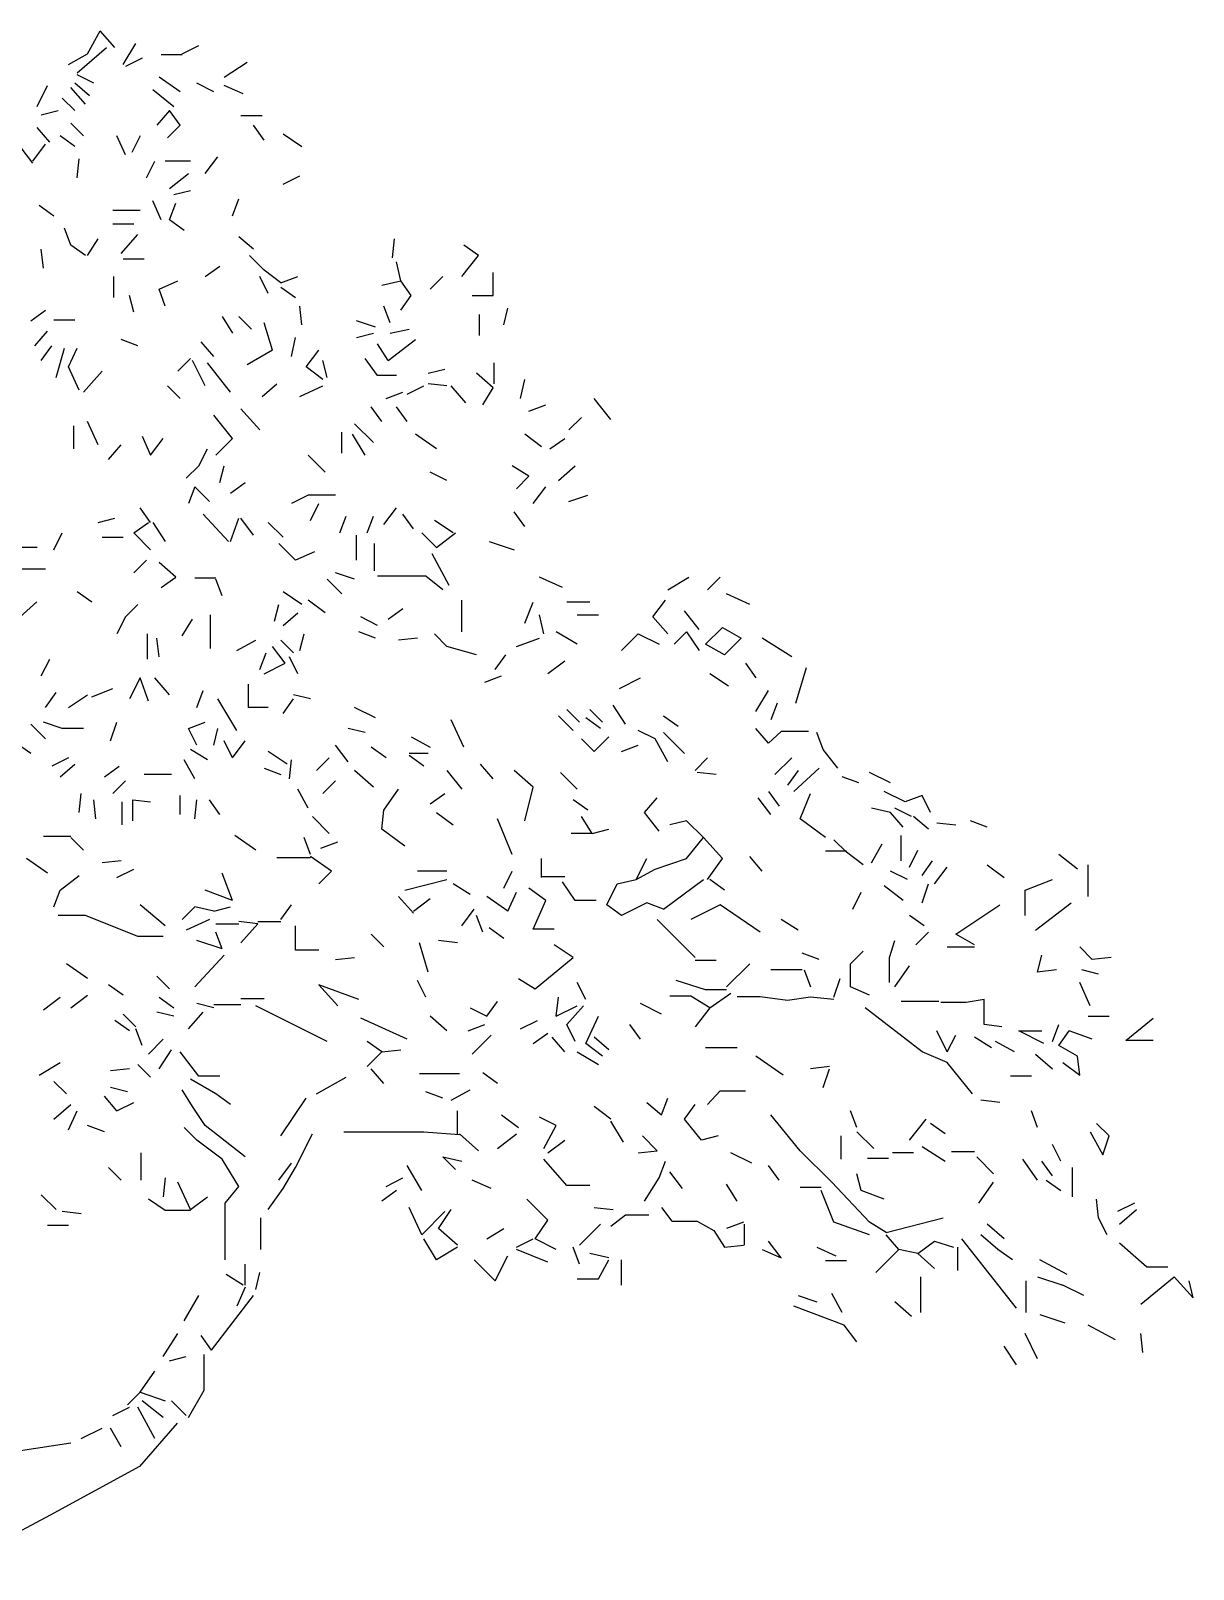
# Model space of a CAD drawing. Header units: inches. Extents: x 23 to 215, y 9 to 133.
# Drawn here: x 140.8 to 214.5, y 34.1 to 131.7 of the extents above; entities that cross this region are included whole.
import ezdxf

# ---------------------------------------------------------------- set-up
doc = ezdxf.new("R2010")
doc.units = ezdxf.units.IN
doc.header["$MEASUREMENT"] = 0
doc.layers.add('Standard', color=7, linetype='Continuous')

# ---------------------------------------------------------------- blocks, each defined once
blk = doc.blocks.new('A$C43622B4E')
at = {"layer": 'Standard', "color": 3, "linetype": 'Continuous'}
for p, q in [((121.867, 120.852), (122.667, 122.319)), ((123.6, 121.252), (122.667, 122.319)), ((121.2, 119.652), (123.067, 121.252)), ((124.133, 120.185), (124.933, 121.519)), ((127.867, 120.852), (128.933, 121.385)), ((120.667, 120.185), (121.867, 120.852)), ((125.333, 120.585), (124.267, 120.052)), ((127.867, 120.785), (126.533, 120.785)), ((130.533, 119.385), (132, 120.319)), ((122.267, 118.985), (121.2, 119.519)), ((127.733, 118.452), (126.4, 119.385)), ((118.667, 117.519), (119.333, 118.852)), ((121.733, 117.652), (120.8, 118.719)), ((122, 118.185), (121.067, 118.985)), ((126, 118.585), (127.333, 117.519)), ((129.867, 118.452), (128.8, 118.985)), ((131.733, 118.319), (130.533, 118.852)), ((118.933, 116.985), (120, 117.252)), ((121.067, 117.252), (120.267, 118.052)), ((127.067, 117.252), (126.267, 116.319)), ((127.733, 116.319), (127.067, 117.252)), ((119.467, 115.252), (118.667, 116.185)), ((121.6, 115.652), (120.8, 116.452)), ((126.933, 115.519), (127.733, 116.319)), ((132.933, 116.919), (131.6, 116.919)), ((133.067, 115.385), (132.4, 116.319)), ((121.067, 114.985), (120.133, 115.652)), ((124.267, 114.452), (123.733, 115.652)), ((125.2, 115.652), (124.667, 114.585)), ((134.267, 115.785), (135.467, 114.985)), ((118.4, 113.919), (117.6, 114.985)), ((118.4, 114.052), (119.2, 115.119)), ((129.333, 113.252), (130.133, 114.319)), ((121.2, 112.985), (121.333, 114.185)), ((125.6, 112.985), (126.133, 114.052)), ((128.4, 114.052), (126.8, 114.052)), ((127.067, 112.319), (128.267, 113.252)), ((134.267, 112.585), (135.333, 113.119)), ((126.533, 110.319), (126, 111.519)), ((127.067, 110.319), (127.467, 111.385)), ((127.333, 111.919), (128.4, 112.185)), ((131.067, 110.585), (131.467, 111.652)), ((118.8, 111.252), (119.733, 110.585)), ((125.2, 110.919), (123.467, 110.919)), ((120.8, 108.719), (120.4, 109.785)), ((124.8, 110.052), (123.467, 110.052)), ((124, 108.185), (125.067, 109.385)), ((128, 109.652), (127.067, 110.319)), ((119.067, 107.252), (118.933, 108.452)), ((121.733, 108.052), (120.8, 108.719)), ((121.867, 108.052), (122.533, 109.119)), ((132.4, 108.452), (131.467, 109.252)), ((141.2, 107.919), (141.333, 109.119)), ((146.667, 108.052), (145.733, 108.719)), ((124.133, 107.852), (125.467, 107.852)), ((133.067, 107.119), (132.133, 108.052)), ((141.733, 106.452), (141.467, 107.652)), ((145.6, 106.719), (146.667, 108.052)), ((123.533, 105.385), (123.533, 106.719)), ((126.4, 105.919), (127.6, 106.452)), ((129.333, 106.719), (130.267, 107.385)), ((133.333, 105.652), (132.8, 106.719)), ((134.133, 106.319), (133.067, 107.119)), ((134.133, 106.319), (135.2, 106.719)), ((140.533, 106.185), (141.733, 106.452)), ((142.4, 105.519), (141.733, 106.452)), ((143.6, 105.919), (144.4, 106.719)), ((147.6, 105.519), (147.6, 106.985)), ((124.8, 104.452), (124.533, 105.519)), ((126.8, 104.852), (126.4, 105.919)), ((134.133, 106.052), (135.067, 105.385)), ((141.733, 104.585), (142.4, 105.519)), ((146.267, 105.519), (147.6, 105.519)), ((118.267, 103.919), (119.2, 104.585)), ((135.467, 103.652), (135.333, 104.852)), ((141.067, 103.785), (140.667, 104.852)), ((148.267, 103.652), (148.533, 104.719)), ((119.733, 103.985), (121.067, 103.985)), ((130.4, 104.185), (131.067, 103.119)), ((132.267, 103.385), (131.467, 104.185)), ((133.6, 102.052), (133.067, 103.785)), ((140.133, 103.519), (138.933, 103.919)), ((146.733, 102.985), (146.733, 104.319)), ((118.533, 102.319), (119.333, 103.252)), ((125.067, 102.319), (124, 102.719)), ((129.867, 101.652), (129.067, 102.585)), ((134.8, 101.652), (135.067, 102.852)), ((138.933, 102.852), (140, 103.119)), ((140.933, 101.385), (142.667, 102.719)), ((141.067, 103.119), (142.267, 103.385)), ((118.933, 101.385), (119.6, 102.319)), ((119.867, 100.319), (120.4, 102.185)), ((120.667, 100.985), (121.2, 102.185)), ((133.6, 102.052), (132, 101.119)), ((135.733, 100.985), (136.533, 102.052)), ((140.933, 101.385), (140.267, 102.452)), ((121.333, 99.519), (120.667, 100.985)), ((121.6, 99.385), (122.8, 100.719)), ((127.6, 100.719), (128.4, 101.519)), ((129.333, 99.785), (128.533, 101.385)), ((130.933, 99.385), (129.467, 101.252)), ((136.8, 100.185), (135.733, 100.985)), ((137.067, 100.319), (136.8, 101.385)), ((140.267, 100.452), (139.467, 101.519)), ((143.467, 100.585), (144.533, 100.852)), ((147.6, 99.652), (146.533, 100.585)), ((147.667, 99.919), (147.667, 101.252)), ((127.733, 98.985), (126.933, 99.785)), ((132.933, 99.119), (133.867, 99.919)), ((135.333, 99.119), (136.8, 99.785)), ((141.467, 100.452), (140.267, 100.452)), ((142.133, 99.252), (143.2, 99.785)), ((144.667, 99.785), (143.467, 99.919)), ((145.867, 98.719), (144.933, 99.785)), ((146.933, 98.585), (147.6, 99.652)), ((149.333, 98.985), (149.6, 100.185)), ((140.8, 98.985), (141.867, 99.385)), ((155.067, 97.652), (154, 98.985)), ((131.067, 96.452), (129.867, 97.919)), ((132.8, 96.985), (131.6, 98.319)), ((140.533, 97.519), (139.867, 98.452)), ((142.133, 97.519), (141.467, 98.452)), ((149.867, 98.185), (150.933, 98.585)), ((152.4, 96.985), (153.2, 97.785)), ((121, 95.785), (121, 97.252)), ((122.533, 96.052), (121.867, 97.519)), ((138, 95.519), (138, 96.852)), ((139.467, 95.385), (138.667, 96.719)), ((140, 96.185), (138.8, 97.385)), ((144, 95.785), (142.667, 96.719)), ((150.667, 95.919), (149.6, 96.719)), ((123.2, 95.119), (124, 96.052)), ((125.333, 96.585), (125.867, 95.385)), ((125.867, 95.385), (126.667, 96.452)), ((128.933, 94.719), (129.467, 95.785)), ((130, 95.385), (131.067, 96.452)), ((151.2, 95.785), (152.133, 96.452)), ((128.133, 93.919), (128.933, 94.719)), ((130.267, 93.652), (130.533, 94.719)), ((136.933, 94.319), (135.867, 95.385)), ((149.867, 94.052), (148.8, 94.719)), ((151.733, 93.785), (152.8, 94.719)), ((144.667, 93.785), (143.6, 94.319)), ((149.067, 93.252), (149.867, 94.052)), ((128.667, 93.385), (128.267, 92.319)), ((129.6, 92.452), (128.667, 93.385)), ((130.933, 92.985), (131.867, 93.652)), ((135.867, 92.852), (134.8, 92.319)), ((137.6, 92.852), (135.867, 92.852)), ((150.133, 92.319), (150.933, 93.385)), ((152.4, 92.452), (153.6, 92.852)), ((125.867, 91.119), (125.2, 92.052)), ((136, 91.252), (136.533, 92.319)), ((140.667, 90.985), (141.467, 92.052)), ((149.6, 90.852), (148.933, 91.785)), ((122.533, 91.119), (123.6, 91.385)), ((124.8, 90.452), (125.733, 91.119)), ((126, 91.119), (126.8, 89.919)), ((130.8, 89.919), (129.2, 91.652)), ((130.933, 89.919), (131.467, 91.385)), ((132.4, 90.319), (131.6, 91.385)), ((134.267, 90.185), (133.333, 91.119)), ((137.867, 90.452), (138.267, 91.519)), ((139.6, 90.452), (140, 91.519)), ((142.533, 90.719), (141.867, 91.652)), ((145.067, 90.452), (143.867, 91.252)), ((119.733, 89.385), (120.267, 90.452)), ((122.8, 90.185), (124.133, 90.185)), ((125.867, 89.385), (124.8, 90.452)), ((138.933, 88.719), (138.933, 90.319)), ((144, 89.519), (143.067, 90.452)), ((144, 89.519), (145.2, 90.452)), ((147.333, 89.919), (148.933, 89.385)), ((118.667, 89.519), (117.2, 89.519)), ((135.067, 88.719), (134, 89.785)), ((136.267, 89.252), (135.067, 88.719)), ((140.067, 88.052), (140.067, 89.785)), ((144.8, 87.119), (143.733, 89.119)), ((117.333, 88.185), (119.2, 88.185)), ((124.8, 87.919), (125.6, 88.719)), ((127.467, 87.652), (126.4, 88.585)), ((138.8, 87.519), (137.6, 87.919)), ((126.533, 86.985), (127.467, 87.652)), ((130, 87.585), (128.667, 87.585)), ((130.4, 86.452), (130, 87.519)), ((138, 86.585), (137.067, 87.519)), ((143.333, 87.719), (140.267, 87.719)), ((144.4, 86.852), (143.333, 87.719)), ((152, 86.985), (150.533, 87.652)), ((158.667, 86.852), (160, 87.652)), ((161.2, 86.852), (162, 87.652)), ((116.928, 84.533), (118.643, 86.077)), ((122.133, 86.052), (121.2, 86.719)), ((124.267, 85.119), (125.067, 85.919)), ((133.733, 84.852), (134, 85.919)), ((135.467, 85.919), (134.267, 86.719)), ((136.933, 85.385), (135.867, 86.185)), ((145.6, 84.185), (145.6, 86.185)), ((149.6, 84.719), (150.133, 86.052)), ((153.733, 86.052), (152.267, 86.052)), ((157.733, 85.119), (158.533, 86.185)), ((163.867, 85.919), (162.4, 86.585)), ((124.267, 85.119), (123.733, 84.052)), ((127.867, 83.919), (128.533, 84.985)), ((129.667, 83.119), (129.667, 85.252)), ((134.267, 84.585), (135.2, 85.385)), ((140.267, 84.585), (139.2, 85.119)), ((140.933, 84.985), (141.867, 85.652)), ((150.8, 84.052), (150.533, 85.252)), ((152.933, 85.252), (154.267, 85.252)), ((158.667, 84.052), (157.733, 85.119)), ((160.667, 84.319), (159.733, 85.519)), ((125.667, 82.452), (125.667, 84.052)), ((135.333, 82.985), (135.6, 84.052)), ((140.133, 83.785), (139.067, 84.185)), ((144.667, 83.252), (143.867, 84.052)), ((152.933, 83.385), (151.6, 84.185)), ((155.733, 82.985), (156.8, 84.052)), ((156.8, 84.052), (158.133, 83.385)), ((159.067, 83.385), (159.867, 84.185)), ((159.867, 84.185), (160.667, 82.985)), ((161.067, 83.385), (162.133, 84.452)), ((162.133, 84.452), (163.333, 83.785)), ((126.4, 82.585), (126.267, 83.785)), ((131.333, 82.985), (132.533, 83.652)), ((134.4, 82.185), (133.6, 83.252)), ((134.933, 82.852), (134.133, 83.652)), ((142.8, 83.785), (141.6, 83.652)), ((146.533, 82.719), (144.667, 83.252)), ((149.067, 83.252), (150.533, 83.785)), ((162.267, 82.719), (161.067, 83.385)), ((163.333, 83.785), (162.267, 82.719)), ((166.533, 82.585), (164.667, 83.785)), ((118.933, 81.385), (119.467, 82.452)), ((132.8, 81.785), (133.2, 82.852)), ((133.067, 81.519), (134.4, 82.185)), ((135.2, 81.519), (134.667, 82.585)), ((147.733, 81.785), (148.4, 82.719)), ((152.133, 82.319), (151.067, 81.519)), ((163.6, 82.185), (164.267, 81.252)), ((125.2, 81.252), (124.533, 79.919)), ((125.733, 79.785), (125.2, 81.252)), ((127.067, 80.185), (126.133, 81.252)), ((147.067, 80.985), (148.133, 81.385)), ((155.6, 80.585), (156.933, 81.252)), ((162.533, 80.719), (161.333, 81.519)), ((166.8, 79.652), (167.467, 81.919)), ((119.2, 79.385), (119.867, 80.319)), ((120.667, 79.385), (121.867, 80.185)), ((122.133, 80.052), (123.467, 80.585)), ((128.8, 79.385), (129.2, 80.452)), ((132.067, 79.385), (132.067, 80.852)), ((136, 79.919), (134.933, 80.185)), ((164.267, 79.119), (165.067, 80.452)), ((131.333, 77.919), (130.133, 79.919)), ((133.333, 79.385), (132.067, 79.385)), ((134.267, 78.985), (134.933, 79.919)), ((140.133, 78.719), (138.8, 79.385)), ((153.067, 78.452), (152.267, 79.252)), ((153.733, 79.252), (154.533, 78.452)), ((156, 78.319), (155.2, 79.519)), ((165.6, 79.652), (165.2, 78.585)), ((119.2, 77.385), (118.267, 78.319)), ((120.267, 78.052), (119.067, 78.452)), ((123.333, 77.252), (123.733, 78.452)), ((128.267, 78.052), (129.333, 78.452)), ((145.733, 76.852), (144.933, 78.585)), ((152.667, 77.919), (151.733, 78.852)), ((154.4, 78.052), (153.467, 78.719)), ((158.4, 78.852), (159.333, 78.185)), ((121.6, 78.052), (120.267, 78.052)), ((128.8, 76.985), (128.267, 78.052)), ((129.867, 76.985), (130.133, 78.052)), ((131.067, 76.185), (130.533, 77.252)), ((131.067, 76.185), (131.867, 77.252)), ((139.467, 77.785), (138.4, 78.052)), ((142.4, 77.519), (143.6, 76.852)), ((154, 76.585), (153.2, 77.385)), ((154, 76.585), (154.933, 77.519)), ((157.867, 77.385), (156.8, 77.919)), ((158.667, 75.919), (157.867, 77.385)), ((159.733, 76.452), (158.4, 77.785)), ((165.067, 77.119), (164.267, 78.052)), ((165.867, 77.852), (165.067, 77.119)), ((167.6, 77.852), (165.867, 77.852)), ((168.533, 76.719), (168.133, 77.785)), ((118.267, 76.452), (117.333, 77.119)), ((120.667, 76.185), (119.6, 75.652)), ((129.467, 76.052), (128.4, 76.719)), ((134.533, 75.785), (133.333, 76.585)), ((136.4, 75.385), (137.2, 76.185)), ((138.4, 75.919), (137.6, 76.985)), ((140.8, 76.185), (139.867, 76.852)), ((143.467, 76.452), (142.267, 76.452)), ((143.2, 75.652), (142.267, 76.319)), ((155.733, 76.585), (156.8, 76.985)), ((160.4, 75.385), (161.2, 76.185)), ((165.467, 75.119), (166.533, 76.185)), ((169.467, 75.519), (168.533, 76.719)), ((120.133, 74.985), (121.067, 75.785)), ((122.933, 74.985), (123.867, 75.652)), ((128.667, 74.852), (128, 76.052)), ((133.067, 75.519), (134.133, 75.119)), ((134.667, 74.852), (134.8, 76.052)), ((140, 74.319), (138.8, 75.385)), ((144.667, 75.385), (145.6, 74.185)), ((147.6, 74.852), (146.8, 75.785)), ((150.133, 74.319), (148.933, 75.385)), ((152.933, 74.185), (151.867, 75.252)), ((161.733, 75.119), (160.533, 75.252)), ((166.933, 75.385), (166.267, 74.452)), ((166.667, 74.052), (168.267, 75.519)), ((172.8, 74.585), (171.467, 75.252)), ((123.467, 73.919), (124.267, 74.719)), ((127.2, 75.119), (125.467, 75.119)), ((136.8, 73.919), (137.6, 74.719)), ((149.6, 72.185), (150.133, 74.319)), ((170.8, 74.585), (169.733, 74.985)), ((121.333, 72.719), (121.467, 73.919)), ((122.4, 72.319), (122.267, 73.519)), ((124.067, 71.919), (124.067, 73.385)), ((124.733, 72.185), (124.733, 73.519)), ((124.733, 73.519), (125.867, 73.385)), ((127.733, 72.585), (127.733, 73.785)), ((128.667, 72.319), (128.8, 73.519)), ((130.267, 72.585), (129.6, 73.519)), ((135.867, 72.985), (135.2, 74.185)), ((140.667, 72.852), (141.6, 74.185)), ((143.6, 73.252), (144.533, 73.919)), ((153.6, 72.852), (152.667, 73.519)), ((157.2, 72.719), (158, 73.652)), ((165.2, 72.585), (164.4, 73.652)), ((165.067, 74.052), (165.733, 73.119)), ((167.067, 72.319), (167.733, 73.919)), ((173.733, 73.385), (172.4, 74.052)), ((174.8, 73.785), (173.733, 73.385)), ((175.333, 72.719), (174.8, 73.785)), ((137.2, 71.385), (136.133, 72.452)), ((140.533, 71.652), (140.667, 72.852)), ((144, 72.719), (145.067, 71.919)), ((148.8, 70.052), (147.867, 72.319)), ((153.867, 71.385), (153.2, 72.452)), ((158.133, 71.519), (157.2, 72.719)), ((168.667, 71.119), (167.067, 72.319)), ((172.8, 72.719), (171.6, 72.985)), ((173.6, 71.785), (172.8, 72.719)), ((174.133, 72.452), (173.067, 72.985)), ((175.2, 71.652), (174.267, 72.452)), ((142, 70.585), (140.533, 71.652)), ((153.867, 71.385), (152.533, 71.385)), ((153.867, 71.385), (154.933, 71.652)), ((159.867, 72.185), (158.8, 71.919)), ((160.933, 71.119), (159.867, 72.185)), ((175.733, 72.052), (176.933, 71.919)), ((178.933, 71.785), (177.867, 72.185)), ((120.8, 71.185), (119.067, 71.185)), ((121.6, 70.319), (120.8, 71.119)), ((132.533, 70.319), (131.2, 71.252)), ((136, 70.052), (135.6, 71.119)), ((136.667, 70.452), (137.733, 70.852)), ((159.867, 69.785), (160.933, 71.119)), ((162.133, 69.785), (160.933, 71.119)), ((170, 70.185), (169.2, 70.985)), ((171.6, 69.519), (172.267, 70.719)), ((173.467, 69.652), (173.467, 71.252)), ((174, 69.252), (174.533, 70.319)), ((119.333, 68.852), (118, 69.785)), ((124, 69.652), (122.8, 69.519)), ((133.867, 69.852), (136, 69.852)), ((137.333, 68.985), (136, 69.919)), ((150.667, 68.585), (150.667, 69.785)), ((156.667, 68.452), (157.333, 69.785)), ((157.867, 69.119), (159.867, 69.785)), ((161.2, 68.452), (162.133, 69.785)), ((164.667, 68.985), (163.867, 69.919)), ((170, 70.252), (168.667, 70.252)), ((171.067, 69.385), (170, 70.185)), ((174.8, 68.719), (175.467, 69.652)), ((178.933, 69.385), (180, 68.585)), ((184.667, 69.119), (183.467, 70.052)), ((185.333, 67.385), (185.333, 69.385)), ((120.133, 67.785), (121.333, 68.719)), ((123.733, 68.585), (124.8, 69.119)), ((131.067, 67.119), (130.4, 68.852)), ((136.533, 68.185), (137.333, 68.985)), ((142, 67.785), (144.667, 68.452)), ((144.667, 68.985), (142.8, 68.985)), ((148.267, 67.919), (148.8, 68.985)), ((150.667, 68.652), (152.133, 68.652)), ((155.467, 68.185), (156.667, 68.452)), ((156.667, 68.452), (157.867, 69.119)), ((158.4, 66.585), (160.933, 68.452)), ((162.267, 67.785), (161.333, 68.452)), ((173.867, 68.452), (172.8, 68.985)), ((175.6, 68.185), (176.4, 69.252)), ((181.333, 67.785), (183.067, 68.452)), ((119.733, 66.719), (120.133, 67.785)), ((131.067, 67.119), (129.333, 67.785)), ((142.533, 66.319), (141.6, 67.385)), ((146.133, 67.519), (145.067, 68.185)), ((148.533, 66.452), (147.2, 67.385)), ((148.533, 66.452), (149.067, 67.652)), ((150.933, 67.119), (149.867, 67.919)), ((152.8, 67.119), (152, 68.319)), ((154.8, 66.852), (155.467, 68.185)), ((170.4, 66.585), (170.933, 67.652)), ((173.6, 67.119), (172.4, 68.052)), ((174.8, 66.985), (175.2, 68.185)), ((181.333, 66.185), (181.333, 67.785)), ((126.8, 65.519), (125.2, 66.852)), ((127.867, 65.919), (128.667, 66.719)), ((129.867, 66.452), (128.667, 66.719)), ((129.867, 66.452), (130.933, 66.719)), ((134.133, 65.919), (134.8, 66.852)), ((142.533, 66.452), (143.6, 67.252)), ((145.6, 65.519), (146.4, 66.585)), ((150.133, 65.319), (150.933, 67.119)), ((154.133, 67.119), (152.8, 67.119)), ((155.733, 66.185), (154.8, 66.852)), ((157.333, 66.985), (155.733, 66.185)), ((158.4, 66.585), (157.333, 66.985)), ((162, 66.852), (160.133, 65.919)), ((164.533, 65.119), (162, 66.852)), ((176.933, 64.985), (179.733, 66.852)), ((182, 65.252), (184.267, 66.985)), ((121.733, 66.185), (120, 66.185)), ((125.067, 64.852), (121.733, 66.185)), ((129.6, 65.919), (128.133, 65.252)), ((130, 65.652), (131.467, 65.652)), ((132.667, 65.652), (131.467, 65.785)), ((132.667, 65.652), (131.6, 64.452)), ((132.667, 65.785), (134.133, 65.785)), ((135.067, 63.985), (135.067, 65.519)), ((146.933, 65.119), (146.533, 66.185)), ((160.4, 63.519), (158, 65.919)), ((166.933, 65.252), (165.867, 65.919)), ((174.933, 65.519), (174, 66.185)), ((126.667, 64.852), (125.067, 64.852)), ((130.4, 64.052), (128.8, 64.585)), ((130.4, 64.052), (130, 65.119)), ((139.867, 64.985), (140.667, 64.185)), ((143.467, 62.585), (142.933, 64.452)), ((145.333, 64.452), (144.133, 64.585)), ((148.267, 64.719), (147.333, 65.385)), ((151.467, 65.319), (150.133, 65.319)), ((172.733, 63.519), (173.067, 64.585)), ((174.4, 64.319), (175.2, 65.119)), ((178.133, 64.319), (176.933, 64.985)), ((128.667, 61.652), (130.533, 63.652)), ((136.533, 63.985), (135.067, 63.985)), ((137.6, 63.385), (138.8, 63.519)), ((150.267, 61.519), (152.667, 63.519)), ((152.667, 63.519), (151.467, 64.319)), ((168.267, 63.385), (167.2, 63.785)), ((170.267, 63.119), (171.067, 63.919)), ((172.733, 61.919), (172.733, 63.519)), ((176.4, 64.185), (178.133, 64.185)), ((182.133, 62.585), (182.4, 63.652)), ((185.6, 63.385), (184.8, 64.185)), ((186.8, 63.519), (185.6, 63.385)), ((121.867, 62.185), (120.533, 63.119)), ((161.733, 63.319), (160.4, 63.319)), ((162.4, 61.652), (163.867, 63.119)), ((167.2, 62.719), (165.2, 62.719)), ((167.333, 62.719), (167.733, 61.652)), ((170.267, 61.652), (170.267, 63.119)), ((173.067, 61.652), (174, 62.985)), ((183.333, 62.719), (182.133, 62.585)), ((186, 62.452), (184.933, 62.719)), ((124.133, 61.119), (123.2, 61.785)), ((127.067, 61.519), (126.267, 62.319)), ((137.733, 60.452), (136.533, 61.785)), ((139.067, 60.852), (136.533, 61.785)), ((143.333, 60.985), (142.8, 62.052)), ((149.2, 62.185), (150.267, 61.519)), ((153.467, 60.852), (152.933, 61.919)), ((161.067, 61.452), (159.2, 62.052)), ((169.2, 60.985), (169.6, 62.185)), ((171.467, 61.119), (170.267, 61.652)), ((185.467, 60.452), (184.8, 61.919)), ((119.067, 60.185), (120.133, 60.985)), ((120.8, 60.319), (121.867, 61.119)), ((126.4, 60.985), (127.333, 60.319)), ((129.867, 60.319), (128.8, 60.585)), ((131.6, 60.919), (133.067, 60.919)), ((147.2, 59.785), (147.867, 60.719)), ((151.6, 59.785), (151.733, 60.985)), ((158.267, 59.919), (156.933, 60.585)), ((160.133, 61.052), (158.8, 61.052)), ((161.333, 60.319), (160.133, 61.052)), ((162.4, 61.452), (161.067, 61.452)), ((161.333, 60.319), (162.667, 61.252)), ((164.533, 61.019), (163.067, 61.019)), ((166.267, 60.785), (164.533, 61.019)), ((167.733, 60.985), (166.267, 60.785)), ((169.2, 60.852), (167.733, 60.985)), ((175.867, 60.719), (173.467, 60.719)), ((177.6, 60.652), (176, 60.652)), ((178.733, 60.852), (177.6, 60.652)), ((178.733, 59.252), (178.733, 60.852)), ((124.933, 59.119), (124.133, 59.919)), ((127.333, 59.785), (126.267, 60.052)), ((128.267, 58.985), (129.2, 60.052)), ((129.867, 60.519), (131.6, 60.519)), ((137.067, 58.185), (132.533, 60.452)), ((142.133, 58.319), (139.2, 59.652)), ((144.667, 58.852), (143.6, 59.785)), ((146.133, 60.319), (147.2, 59.785)), ((151.6, 59.785), (152.933, 60.452)), ((152.267, 59.252), (153.333, 60.452)), ((153.467, 58.052), (154.267, 59.785)), ((161.333, 60.319), (160.4, 59.119)), ((174.8, 57.519), (171.2, 60.319)), ((185.333, 59.785), (186.667, 59.785)), ((187.733, 58.252), (189.467, 59.652)), ((124.533, 58.852), (123.6, 59.519)), ((125.333, 57.919), (124.933, 58.985)), ((146, 58.852), (147.067, 59.252)), ((146.267, 57.385), (147.467, 58.585)), ((149.333, 58.985), (150.4, 59.519)), ((150.133, 58.052), (151.067, 58.719)), ((152.8, 58.185), (152.267, 59.252)), ((156.933, 58.319), (156.267, 59.252)), ((176.4, 57.519), (175.733, 58.852)), ((176.4, 57.519), (176.933, 58.585)), ((179.867, 59.119), (178.733, 59.252)), ((180.933, 58.852), (182.4, 58.852)), ((182.533, 58.052), (180.933, 58.852)), ((183.067, 58.185), (183.467, 59.252)), ((183.467, 57.919), (184.133, 58.852)), ((185.6, 58.319), (184.133, 58.852)), ((125.733, 57.385), (126.667, 58.319)), ((126.4, 56.452), (127.2, 57.652)), ((140.533, 57.519), (139.6, 58.185)), ((140.533, 57.519), (141.733, 57.652)), ((152.133, 57.519), (151.333, 58.452)), ((154.533, 57.252), (153.467, 58.052)), ((154.933, 57.652), (154, 58.452)), ((163.067, 57.785), (161.067, 57.785)), ((179.2, 57.785), (178.133, 58.452)), ((180.667, 57.519), (179.467, 58.185)), ((184.667, 57.252), (183.467, 57.919)), ((189.467, 58.252), (187.733, 58.252)), ((118.8, 56.052), (120.133, 56.852)), ((125.867, 55.919), (125.067, 56.719)), ((128.933, 55.985), (127.733, 57.519)), ((139.6, 56.585), (140.533, 57.519)), ((152.933, 57.519), (154.267, 56.719)), ((166, 56.052), (164.267, 57.252)), ((176.4, 56.852), (174.8, 57.519)), ((178, 54.852), (176.4, 56.852)), ((182, 57.385), (183.067, 56.452)), ((183.733, 56.852), (184.8, 56.052)), ((184.8, 56.052), (184.667, 57.252)), ((120.533, 54.852), (119.733, 55.652)), ((124.533, 56.452), (123.333, 56.319)), ((130, 54.852), (128.4, 55.785)), ((130.267, 55.985), (128.933, 55.985)), ((136.4, 54.852), (138.267, 55.919)), ((140.667, 55.519), (139.867, 56.452)), ((145.467, 56.119), (142.933, 56.119)), ((147.867, 55.519), (146.933, 56.185)), ((168.933, 56.585), (167.733, 56.452)), ((168.533, 55.252), (168.933, 56.452)), ((181.733, 55.985), (180.4, 55.985)), ((123.733, 53.785), (122.933, 54.719)), ((124.4, 54.985), (123.333, 55.252)), ((128.533, 54.052), (127.867, 55.119)), ((130.933, 54.185), (130, 54.852)), ((144.4, 54.585), (143.333, 54.985)), ((144.933, 54.452), (146.133, 55.119)), ((161.2, 54.185), (162, 55.052)), ((162, 55.052), (163.6, 55.052)), ((119.733, 53.252), (120.8, 54.185)), ((120.667, 52.585), (121.2, 53.785)), ((123.733, 53.785), (124.8, 54.319)), ((129.333, 52.852), (128.533, 54.052)), ((134.133, 52.185), (135.733, 54.585)), ((145.333, 52.319), (145.333, 53.785)), ((155.067, 53.252), (154, 54.052)), ((157.333, 54.319), (158.267, 53.519)), ((158.267, 53.519), (158.667, 54.585)), ((159.733, 53.252), (160.4, 54.185)), ((170.667, 52.719), (170.267, 53.785)), ((179.733, 54.319), (178.533, 54.452)), ((182.133, 52.719), (181.733, 53.785)), ((122.933, 52.452), (121.867, 52.852)), ((131.867, 50.852), (129.333, 52.852)), ((148.133, 53.519), (149.2, 52.719)), ((151.6, 52.852), (150.533, 53.385)), ((150.8, 51.385), (151.6, 52.852)), ((155.867, 51.785), (155.067, 53.119)), ((160.8, 51.919), (159.733, 53.252)), ((167.067, 51.252), (165.2, 53.519)), ((174, 51.919), (175.067, 53.252)), ((176.267, 52.319), (175.333, 52.985)), ((186.667, 52.185), (185.867, 52.985)), ((128.8, 51.919), (128, 52.719)), ((130.4, 50.719), (128.8, 51.919)), ((135.067, 50.185), (136.133, 52.319)), ((140.267, 52.435), (138.133, 52.435)), ((143.2, 52.419), (140.267, 52.435)), ((145.467, 52.252), (143.2, 52.419)), ((146.667, 51.252), (145.467, 52.319)), ((147.867, 51.385), (149.067, 52.319)), ((151.067, 51.119), (152.133, 51.919)), ((158, 51.252), (157.067, 52.185)), ((161.867, 52.185), (160.8, 51.919)), ((169.667, 50.719), (169.667, 52.185)), ((171.733, 51.385), (170.667, 52.452)), ((185.467, 52.452), (186.267, 50.985)), ((186.267, 50.985), (186.667, 52.185)), ((125.267, 49.385), (125.267, 51.119)), ((144.4, 50.852), (145.6, 50.585)), ((145.2, 50.052), (144.4, 50.852)), ((156.8, 51.119), (158, 51.252)), ((164, 50.452), (162.667, 51.119)), ((169.067, 49.252), (167.067, 51.252)), ((171.333, 50.785), (172.667, 50.785)), ((174.267, 51.119), (172.933, 51.119)), ((174.8, 51.519), (176.267, 50.585)), ((178.133, 51.185), (176.667, 51.185)), ((179.333, 49.785), (178.267, 50.852)), ((183.6, 50.585), (183.067, 51.652)), ((124, 49.385), (123.2, 50.185)), ((131.467, 48.985), (130.4, 50.719)), ((134, 49.385), (134.8, 50.452)), ((134.267, 48.852), (135.067, 50.185)), ((143.067, 48.719), (142.133, 50.319)), ((152.267, 49.052), (150.8, 50.719)), ((158.133, 49.519), (158.533, 50.585)), ((159.6, 48.852), (158.8, 49.919)), ((165.733, 49.385), (165.067, 50.319)), ((182.133, 49.385), (181.2, 50.719)), ((183.067, 49.652), (182.4, 50.585)), ((184.333, 48.319), (184.333, 50.185)), ((126.8, 49.519), (126.667, 48.319)), ((128.4, 47.519), (127.6, 49.252)), ((130.6, 47.919), (131.467, 48.985)), ((133.333, 47.519), (134.267, 48.852)), ((140.8, 48.985), (141.867, 49.519)), ((147.467, 48.852), (146.267, 49.385)), ((153.733, 49.052), (152.267, 49.052)), ((157.2, 48.052), (158.133, 49.519)), ((163.067, 48.052), (162.4, 49.119)), ((168.4, 48.919), (167.067, 48.919)), ((171.467, 46.719), (169.067, 49.252)), ((170.933, 48.719), (170.667, 49.785)), ((178.4, 47.919), (179.333, 49.252)), ((182.667, 49.385), (183.6, 48.719)), ((119.867, 47.519), (118.933, 48.452)), ((126.8, 47.452), (125.733, 48.185)), ((128.4, 47.519), (129.467, 48.319)), ((130.6, 44.319), (130.6, 47.919)), ((141.467, 48.719), (140.533, 48.052)), ((151.067, 46.852), (149.733, 48.185)), ((169.2, 46.719), (168.4, 48.719)), ((172.4, 48.185), (170.933, 48.719)), ((186, 46.985), (185.867, 48.185)), ((188.267, 47.919), (187.2, 47.385)), ((121.467, 47.252), (120.267, 47.385)), ((128.4, 47.452), (126.8, 47.452)), ((132.867, 44.985), (132.867, 46.985)), ((143.067, 45.919), (142.267, 47.652)), ((143.067, 45.919), (144.533, 47.385)), ((144.133, 46.319), (144.933, 47.519)), ((154, 47.652), (155.2, 47.519)), ((155.067, 46.452), (156, 47.185)), ((156, 47.185), (157.467, 47.185)), ((158.267, 47.652), (158.933, 46.785)), ((172.533, 46.052), (176.133, 46.985)), ((186.533, 45.919), (186, 46.985)), ((187.333, 46.585), (188.4, 47.519)), ((119.333, 46.519), (120.667, 46.519)), ((145.333, 45.252), (144.133, 46.319)), ((147.2, 45.652), (148.267, 46.319)), ((150.267, 45.652), (151.067, 46.852)), ((153.067, 45.252), (154.4, 46.585)), ((158.933, 46.785), (160.533, 46.785)), ((160.533, 46.785), (161.6, 46.185)), ((161.6, 46.185), (162.267, 45.119)), ((163.467, 46.719), (162.4, 46.319)), ((163.533, 45.252), (163.533, 46.585)), ((171.467, 45.919), (169.2, 46.719)), ((172.533, 46.052), (171.467, 46.719)), ((173.333, 44.985), (172.533, 45.919)), ((179.6, 44.985), (178.533, 45.919)), ((180, 45.652), (178.933, 46.585)), ((144, 44.319), (143.2, 45.652)), ((145.333, 45.119), (144, 44.319)), ((149.067, 45.119), (150.133, 45.652)), ((151.067, 44.185), (149.067, 44.985)), ((151.6, 44.985), (150.267, 45.652)), ((153.067, 44.052), (152.667, 45.119)), ((162.267, 45.119), (163.467, 45.252)), ((164.667, 44.985), (165.867, 44.452)), ((165.867, 44.452), (165.067, 45.519)), ((168.133, 45.119), (169.333, 44.585)), ((171.867, 43.519), (173.333, 44.985)), ((174.533, 44.719), (173.333, 44.985)), ((174.533, 44.719), (175.6, 45.519)), ((175.6, 45.519), (176.8, 45.119)), ((177.067, 43.652), (177.067, 45.119)), ((180.8, 41.252), (177.333, 45.652)), ((180.533, 44.319), (179.6, 44.985)), ((189.067, 43.852), (187.333, 45.385)), ((131.867, 42.719), (131.867, 44.052)), ((147.733, 42.985), (146.4, 44.319)), ((147.733, 42.985), (148.533, 44.585)), ((154.933, 44.452), (153.733, 44.719)), ((154.267, 43.119), (154.933, 44.319)), ((155.733, 42.719), (155.733, 44.319)), ((170, 44.252), (168.667, 44.252)), ((175.6, 43.785), (174.533, 44.719)), ((184, 43.385), (182.267, 44.319)), ((131.733, 42.719), (130.667, 43.385)), ((132.533, 42.452), (132.8, 43.519)), ((152.933, 43.119), (154.267, 43.119)), ((174.733, 40.985), (174.733, 43.252)), ((181.4, 40.985), (181.4, 42.985)), ((182.133, 43.252), (183.733, 42.719)), ((188.667, 41.519), (190.8, 43.252)), ((190.4, 43.852), (189.067, 43.852)), ((190.8, 43.252), (192, 41.919)), ((192, 41.919), (191.733, 42.985)), ((128, 40.452), (128.933, 42.052)), ((129.733, 38.585), (132.4, 42.052)), ((131.867, 42.585), (131.333, 41.385)), ((166.933, 42.052), (168.133, 41.652)), ((169.733, 40.985), (169.067, 42.185)), ((185.067, 42.052), (183.733, 42.719)), ((169.867, 40.185), (166.667, 41.385)), ((174.133, 40.719), (173.067, 41.652)), ((170.667, 39.119), (169.867, 40.185)), ((182.267, 40.852), (183.867, 40.319)), ((187.067, 39.252), (185.333, 40.185)), ((126.667, 38.185), (127.6, 39.652)), ((129.733, 38.585), (129.067, 39.519)), ((182.133, 38.052), (181.333, 39.652)), ((188.8, 38.452), (188.667, 39.652)), ((127.067, 37.919), (128.133, 38.185)), ((129.267, 36.052), (129.267, 38.319)), ((180.8, 37.652), (180, 38.852)), ((125.2, 35.919), (126.133, 37.252)), ((124.4, 35.119), (125.2, 35.919)), ((125.2, 35.919), (126.8, 35.385)), ((126.667, 34.319), (125.333, 35.385)), ((128.133, 34.452), (127.2, 35.385)), ((128.267, 34.319), (129.267, 36.052)), ((123.467, 34.452), (124.533, 34.985)), ((126.133, 32.985), (125.067, 34.985)), ((121.467, 32.985), (122.8, 33.652)), ((124, 32.452), (123.333, 33.652)), ((127.559, 33.951), (125.159, 31.207)), ((117.333, 32.185), (120.8, 32.719)), ((125.159, 31.207), (119.5, 28.121)), ((119.5, 28.121), (112.985, 24.691))]:
    blk.add_line(p, q, dxfattribs=at)

msp = doc.modelspace()

# ---------------------------------------------------------------- block references
msp.add_blockref('A$C43622B4E', (22.514, 9.369))

doc.saveas('drawing.dxf')
